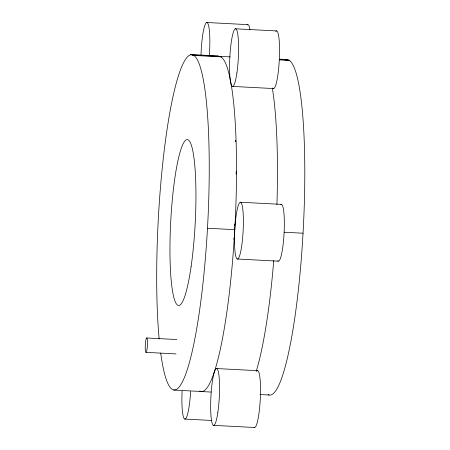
<?xml version="1.0" encoding="UTF-8"?>
<svg xmlns="http://www.w3.org/2000/svg" width="450" height="450" viewBox="0 0 450 450"><rect width="100%" height="100%" fill="white"/><g stroke="black" fill="none" stroke-linecap="round" stroke-linejoin="round"><path stroke-width="0.67" d="M206.736 22.5L247.697 24.632M235.412 28.8L276.683 30.943M279.557 59.158L285.863 59.484L289.901 60.429L279.399 59.884M192.302 54.99L230.214 56.902M279.478 59.518L287.882 59.957M232.425 86.417L273.696 88.56M240.514 202.247A28.44 4.202 -87 0 1 241.734 245.666A28.44 4.202 -87 0 1 234.534 243.99A28.44 4.202 -87 0 1 240.514 202.247L281.481 204.373M207.467 228.246L234.771 229.663M284.271 232.239L303.041 233.213M237.341 259.02L278.303 261.152M146.762 337.973A7.2 1.063 -87 0 1 147.071 348.969A7.2 1.063 -87 0 1 145.243 348.542A7.2 1.063 -87 0 1 146.762 337.973L176.844 339.536M145.958 352.35L176.04 353.914M216.489 368.55L257.451 370.676M173.571 390.054L200.88 391.472M201.381 391.556L211.101 392.062M260.044 394.549L269.145 395.021M184.77 419.068L211.849 420.474M213.716 425.368L254.678 427.5M272.329 88.127A167.85 24.801 -87 0 1 276.93 204.57M273.757 260.499A167.85 24.801 -87 0 1 256.185 371.424M285.637 60.12A167.85 24.801 -87 0 1 303.249 229.444A167.85 24.801 -87 0 1 268.054 394.594M217.322 56.587A167.85 24.801 -87 0 1 234.962 226.232A167.85 24.801 -87 0 1 199.643 390.966M159.159 339.03A167.85 24.801 -87 0 1 184.095 61.723A167.85 24.801 -87 0 1 205.644 255.088A167.85 24.801 -87 0 1 160.729 353.126M201.015 54.939A28.468 4.208 -87 0 1 206.888 22.494A28.468 4.208 -87 0 1 209.301 55.665M247.084 25.009A28.468 4.208 -87 0 1 249.975 29.908M275.749 31.343A28.862 4.264 -87 0 1 279.298 59.94A28.862 4.264 -87 0 1 272.807 88.076M280.873 204.525A28.44 4.202 -87 0 1 284.046 233.736A28.44 4.202 -87 0 1 277.729 260.724M256.832 371.025A28.451 4.202 -87 0 1 260.291 398.7A28.451 4.202 -87 0 1 254.087 427.264M190.62 391.489A28.862 4.264 -87 0 1 184.922 419.091A28.862 4.264 -87 0 1 182.104 391.101M235.654 140.428A165.701 24.486 -87 0 1 235.704 141.795A41.473 6.126 -87 0 0 235.631 140.602M236.166 171.518A165.701 24.486 -87 0 1 236.154 174.161M234.754 224.117A165.701 24.486 -87 0 1 234.681 225.506M234.338 231.761A165.701 24.486 -87 0 1 234.253 233.145M233.955 237.999A165.701 24.486 -87 0 1 233.871 239.383M217.592 55.935L190.282 54.517L194.321 55.457L221.631 56.88L217.592 55.935M191.126 266.411A83.042 12.268 -87 0 0 187.571 139.641A83.042 12.268 -87 0 0 170.111 261.512A83.042 12.268 -87 0 0 191.126 266.411M236.891 73.074A28.862 4.264 -87 0 0 235.721 28.817A28.862 4.264 -87 0 0 229.607 70.954A28.862 4.264 -87 0 0 236.891 73.074M217.828 412.56A28.451 4.202 -87 0 0 216.787 368.595A28.451 4.202 -87 0 0 210.69 409.725A28.451 4.202 -87 0 0 217.828 412.56"/></g></svg>
